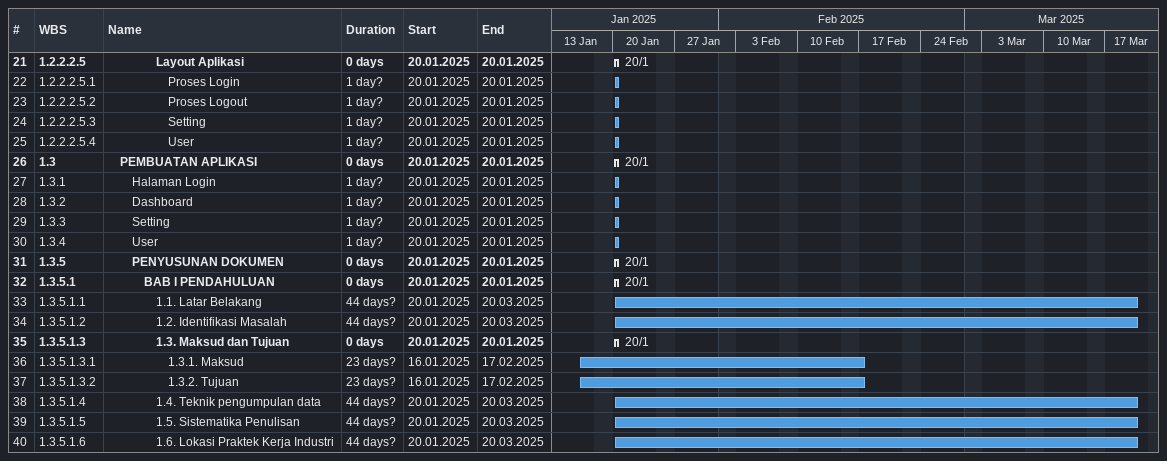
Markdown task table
| ID | WBS | Task | Duration | Start | Finish |
|---|---|---|---|---|---|
| 21 | 1.2.2.2.5 | **Layout Aplikasi** | 0d | 2025-01-20 | 2025-01-20 |
| 22 | 1.2.2.2.5.1 | Proses Login | 1d? | 2025-01-20 | 2025-01-20 |
| 23 | 1.2.2.2.5.2 | Proses Logout | 1d? | 2025-01-20 | 2025-01-20 |
| 24 | 1.2.2.2.5.3 | Setting | 1d? | 2025-01-20 | 2025-01-20 |
| 25 | 1.2.2.2.5.4 | User | 1d? | 2025-01-20 | 2025-01-20 |
| 26 | 1.3 | **PEMBUATAN APLIKASI** | 0d | 2025-01-20 | 2025-01-20 |
| 27 | 1.3.1 | Halaman Login | 1d? | 2025-01-20 | 2025-01-20 |
| 28 | 1.3.2 | Dashboard | 1d? | 2025-01-20 | 2025-01-20 |
| 29 | 1.3.3 | Setting | 1d? | 2025-01-20 | 2025-01-20 |
| 30 | 1.3.4 | User | 1d? | 2025-01-20 | 2025-01-20 |
| 31 | 1.3.5 | **PENYUSUNAN DOKUMEN** | 0d | 2025-01-20 | 2025-01-20 |
| 32 | 1.3.5.1 | **BAB I PENDAHULUAN** | 0d | 2025-01-20 | 2025-01-20 |
| 33 | 1.3.5.1.1 | 1.1. Latar Belakang | 44d? | 2025-01-20 | 2025-03-20 |
| 34 | 1.3.5.1.2 | 1.2. Identifikasi Masalah | 44d? | 2025-01-20 | 2025-03-20 |
| 35 | 1.3.5.1.3 | **1.3. Maksud dan Tujuan** | 0d | 2025-01-20 | 2025-01-20 |
| 36 | 1.3.5.1.3.1 | 1.3.1. Maksud | 23d? | 2025-01-16 | 2025-02-17 |
| 37 | 1.3.5.1.3.2 | 1.3.2. Tujuan | 23d? | 2025-01-16 | 2025-02-17 |
| 38 | 1.3.5.1.4 | 1.4. Teknik pengumpulan data | 44d? | 2025-01-20 | 2025-03-20 |
| 39 | 1.3.5.1.5 | 1.5. Sistematika Penulisan | 44d? | 2025-01-20 | 2025-03-20 |
| 40 | 1.3.5.1.6 | 1.6. Lokasi Praktek Kerja Industri | 44d? | 2025-01-20 | 2025-03-20 |
